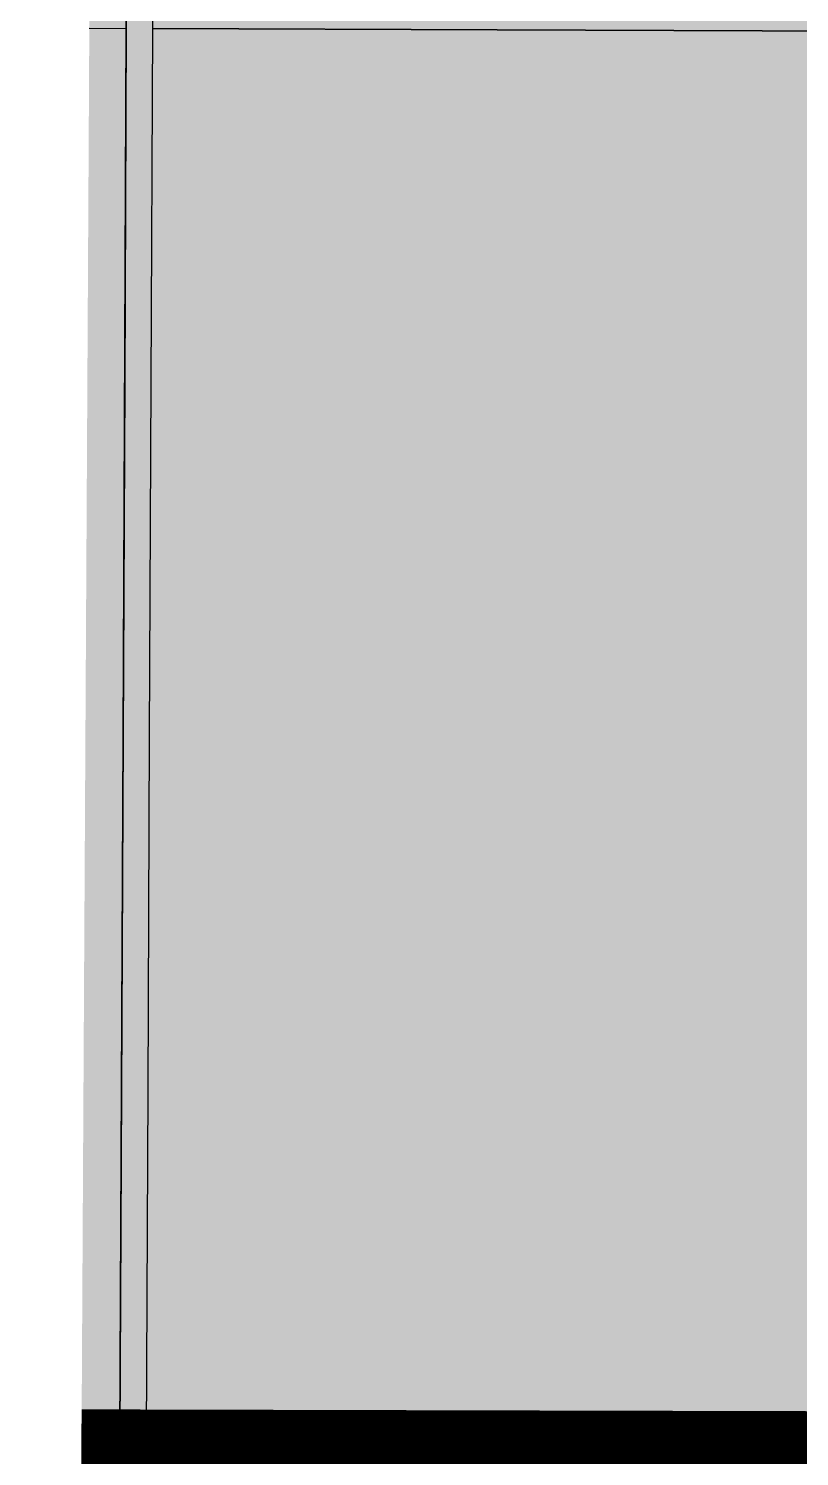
# Model space of a CAD drawing. Extents: x 560272 to 568164, y 6204780 to 6214217.
# Drawn here: x 565234.2 to 565263.3, y 6210022.2 to 6210076.2 of the extents above; entities that cross this region are included whole.
import ezdxf

# ---------------------------------------------------------------- set-up
doc = ezdxf.new("R2010")
doc.units = 0
doc.header["$LTSCALE"] = 5
doc.linetypes.add('BORDER', pattern=[44.45, 12.7, -6.35, 12.7, -6.35, 0, -6.35])
doc.layers.add('AS-BOUNDARY', color=7, linetype='BORDER', lineweight=60, true_color=0xcc33ff)
doc.layers.add('Quarters', color=8, linetype='Continuous')
doc.layers.add('Townships', color=57, linetype='Continuous')
doc.layers.add('ROUTE-MAP-BACKGROUND-H', color=7, linetype='Continuous', true_color=0xf0ebff)

msp = doc.modelspace()

# ---------------------------------------------------------------- hatches: boundary and pattern name
at = {"layer": 'ROUTE-MAP-BACKGROUND-H'}
h = msp.add_hatch(color=256, dxfattribs=at)
h.dxf.hatch_style = 1
h.paths.add_polyline_path([(565237.99, 6210345.866), (566535.85, 6210345.729), (566539.103, 6209697.377), (565234.412, 6209697.744)])

# ---------------------------------------------------------------- linework, layer by layer
at = {"layer": 'AS-BOUNDARY', "const_width": 3.993, "flags": 128}
msp.add_lwpolyline([(565236.202, 6210021.981), (565886.544, 6210020.352), (565886.527, 6209697.233)], dxfattribs=at)
at = {"layer": 'Quarters', "flags": 128}
for points in [[(565251.913, 6210076.111), (565238.901, 6210076.156), (565238.962, 6210089.535), (565239.023, 6210102.915), (565239.083, 6210116.294), (565239.144, 6210129.674), (565252.15, 6210129.629), (565265.491, 6210129.583), (565278.832, 6210129.537), (565292.173, 6210129.491), (565292.117, 6210116.111), (565292.062, 6210102.732), (565292.006, 6210089.352), (565291.951, 6210075.973), (565278.605, 6210076.019), (565265.259, 6210076.065)], [(565251.677, 6210022.928), (565238.66, 6210022.973), (565238.72, 6210036.018), (565238.78, 6210049.397), (565238.841, 6210062.777), (565238.901, 6210076.156), (565251.913, 6210076.111), (565265.259, 6210076.065), (565278.605, 6210076.019), (565291.951, 6210075.973), (565291.895, 6210062.593), (565291.84, 6210049.213), (565291.784, 6210035.834), (565291.73, 6210022.789), (565278.379, 6210022.835), (565265.028, 6210022.882)]]:
    msp.add_lwpolyline(points, close=True, dxfattribs=at)
msp.add_lwpolyline([(565236.501, 6210076.167), (565237.898, 6210076.159), (565237.837, 6210062.78), (565237.777, 6210049.401), (565237.716, 6210036.021), (565237.657, 6210022.977), (565236.208, 6210022.985)], dxfattribs=at)
at = {"layer": 'Townships', "flags": 128}
for points in [[(565237.979, 6210343.833), (565239.11, 6210343.827), (565238.994, 6210318.326), (565238.873, 6210291.568), (565238.752, 6210264.809), (565238.632, 6210238.385), (565238.628, 6210237.381), (565238.507, 6210210.622), (565238.385, 6210183.864), (565238.264, 6210157.105), (565238.145, 6210130.681), (565238.14, 6210129.677), (565238.019, 6210102.918), (565237.898, 6210076.159), (565237.777, 6210049.401), (565237.657, 6210022.977), (565237.652, 6210021.973), (565236.202, 6210021.981)], [(565399.875, 6210021.411), (565373.172, 6210021.504), (565346.803, 6210021.595), (565345.8, 6210021.598), (565319.097, 6210021.691), (565292.729, 6210021.782), (565291.726, 6210021.786), (565265.024, 6210021.878), (565238.321, 6210021.971), (565237.652, 6210021.973), (565237.657, 6210022.977), (565237.777, 6210049.401), (565237.898, 6210076.159), (565238.019, 6210102.918), (565238.14, 6210129.677)]]:
    msp.add_lwpolyline(points, dxfattribs=at)

doc.saveas('drawing.dxf')
